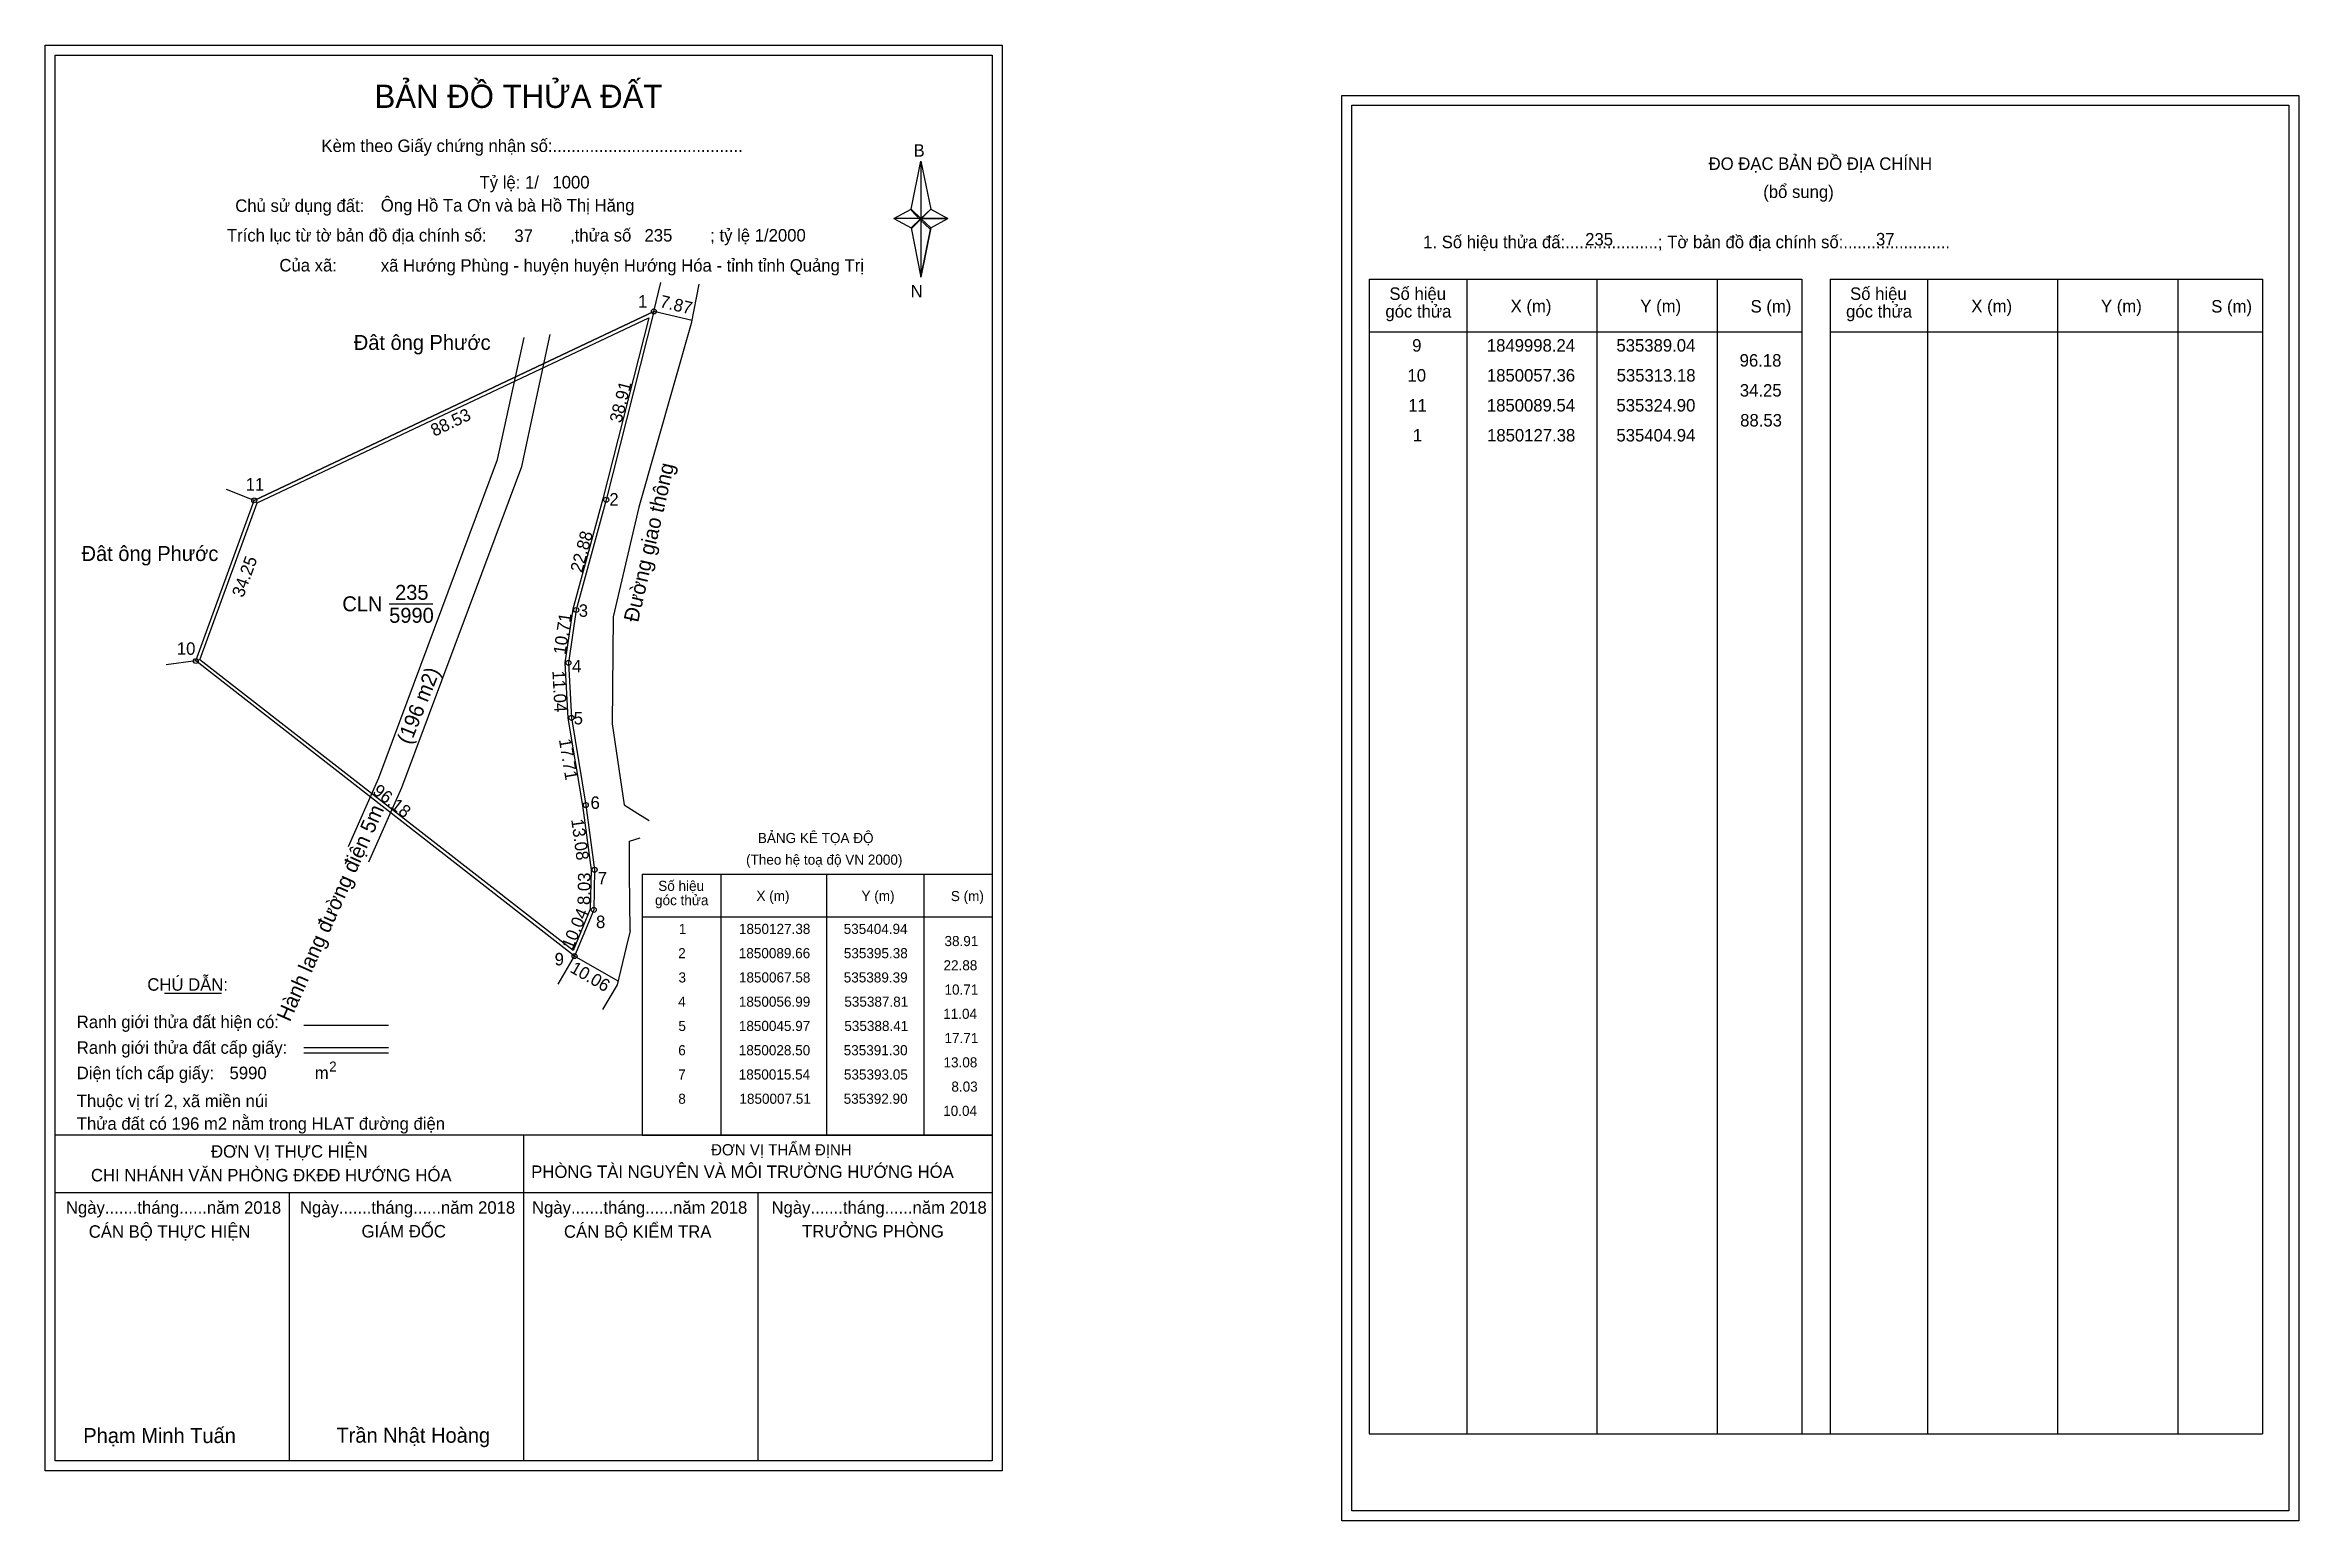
# Model space of a CAD drawing. Extents: x 535283 to 535734, y 1849885 to 1850181.
import ezdxf

# ---------------------------------------------------------------- set-up
doc = ezdxf.new("R2010")
doc.units = 0
for name, color, linetype in [('Level 1', 7, 'Continuous'), ('Level 10', 7, 'Continuous'), ('Level 11', 7, 'Continuous'), ('Level 13', 7, 'Continuous'), ('Level 23', 7, 'Continuous'), ('Level 27', 7, 'Continuous'), ('Level 3', 7, 'Continuous'), ('Level 36', 7, 'Continuous'), ('Level 49', 7, 'Continuous'), ('Level 5', 7, 'Continuous'), ('Level 53', 7, 'Continuous'), ('Level 55', 7, 'Continuous'), ('Level 59', 7, 'Continuous'), ('Level 6', 7, 'Continuous'), ('Level 63', 7, 'Continuous'), ('Level 9', 7, 'Continuous')]:
    doc.layers.add(name, color=color, linetype=linetype)

msp = doc.modelspace()

# ---------------------------------------------------------------- linework, layer by layer
at = {"layer": 'Level 1'}
for p, q in [((535285, 1850178.74), (535285, 1850178.74)), ((535544.68, 1850168.67), (535544.68, 1850168.67)), ((535456.43, 1850147.86), (535458.39, 1850157.5)), ((535458.39, 1850157.5), (535458.39, 1850145.97)), ((535458.39, 1850157.5), (535460.36, 1850147.86)), ((535452.98, 1850145.97), (535456.43, 1850147.86)), ((535456.43, 1850147.86), (535458.39, 1850145.97)), ((535458.25, 1850145.75), (535456.43, 1850147.64)), ((535460.21, 1850147.64), (535458.25, 1850145.75)), ((535458.25, 1850145.75), (535460.21, 1850147.64)), ((535460.36, 1850147.86), (535458.39, 1850145.97)), ((535458.39, 1850145.97), (535456.43, 1850144.13)), ((535458.25, 1850145.75), (535456.43, 1850143.91)), ((535456.43, 1850143.91), (535458.25, 1850145.75)), ((535456.43, 1850144.13), (535458.39, 1850134.27)), ((535460.21, 1850143.91), (535458.25, 1850145.75)), ((535458.39, 1850145.97), (535458.39, 1850134.27)), ((535458.39, 1850145.97), (535463.81, 1850145.97)), ((535458.39, 1850145.97), (535460.36, 1850144.13)), ((535460.36, 1850144.13), (535458.39, 1850134.27)), ((535460.36, 1850144.13), (535463.81, 1850145.97)), ((535548.21, 1850133.82), (535634.81, 1850133.82)), ((535567.8, 1849902.55), (535567.8, 1850133.82)), ((535593.87, 1849902.55), (535593.87, 1850133.82)), ((535617.85, 1850133.82), (535617.85, 1849902.55)), ((535634.81, 1850133.82), (535634.81, 1849902.55)), ((535640.47, 1850133.82), (535727.07, 1850133.82)), ((535660.06, 1849902.55), (535660.06, 1850133.82)), ((535686.13, 1849902.55), (535686.13, 1850133.82)), ((535710.1, 1850133.82), (535710.1, 1849902.55)), ((535727.07, 1850133.82), (535727.07, 1849902.55)), ((535548.21, 1850123.29), (535634.81, 1850123.29)), ((535640.47, 1850123.29), (535727.07, 1850123.29)), ((535402.55, 1850014.65), (535472.7, 1850014.65)), ((535418.42, 1849962.39), (535418.42, 1850014.65)), ((535439.54, 1849962.39), (535439.54, 1850014.65)), ((535458.96, 1850014.65), (535458.96, 1849962.39)), ((535402.55, 1850006.12), (535472.7, 1850006.12)), ((535306.92, 1849990.8), (535318.32, 1849990.8)), ((535334.79, 1849984.4), (535351.8, 1849984.4)), ((535334.79, 1849979.95), (535351.8, 1849979.95)), ((535334.79, 1849978.86), (535351.8, 1849978.86)), ((535391.83, 1849962.39), (535285, 1849962.39)), ((535472.7, 1849962.39), (535378.34, 1849962.39)), ((535378.85, 1849897.16), (535378.85, 1849962.39)), ((535402.55, 1849962.38), (535472.7, 1849962.38)), ((535472.7, 1849950.84), (535285, 1849950.84)), ((535331.93, 1849897.16), (535331.93, 1849950.84)), ((535425.78, 1849897.16), (535425.78, 1849950.84)), ((535548.21, 1849902.55), (535727.07, 1849902.55)), ((535472.7, 1849897.16), (535472.7, 1849897.16)), ((535732.38, 1849887.1), (535732.38, 1849887.1))]:
    msp.add_line(p, q, dxfattribs=at)
for points in [[(535456.43, 1850147.86), (535458.39, 1850157.5), (535458.39, 1850145.97)], [(535458.39, 1850145.97), (535460.36, 1850147.86), (535463.81, 1850145.97)], [(535452.98, 1850145.97), (535456.43, 1850144.13), (535458.39, 1850145.97)], [(535458.39, 1850145.97), (535458.39, 1850134.27), (535460.36, 1850144.13)]]:
    msp.add_lwpolyline(points, close=True, dxfattribs=at)
at = {"layer": 'Level 10'}
for p, q in [((535404.94, 1850127.38), (535324.9, 1850089.54)), ((535388.41, 1850045.97), (535391.3, 1850028.5))]:
    msp.add_line(p, q, dxfattribs=at)
for points in [[(535389.04, 1849998.24), (535313.18, 1850057.36), (535324.9, 1850089.54), (535404.94, 1850127.38), (535395.38, 1850089.66), (535389.39, 1850067.58), (535387.81, 1850056.99), (535388.41, 1850045.97), (535391.3, 1850028.5), (535393.05, 1850015.54), (535392.9, 1850007.51)], [(535388.75, 1849999.36), (535314.01, 1850057.6), (535325.46, 1850089.03), (535403.9, 1850126.11), (535394.7, 1850089.84), (535388.7, 1850067.72), (535387.11, 1850057.02), (535387.71, 1850045.89), (535390.61, 1850028.4), (535392.35, 1850015.5), (535392.2, 1850007.66)]]:
    msp.add_lwpolyline(points, close=True, dxfattribs=at)
at = {"layer": 'Level 11'}
for centre in [(535404.94, 1850127.38), (535324.9, 1850089.54), (535395.38, 1850089.66), (535389.39, 1850067.58), (535313.18, 1850057.36), (535387.81, 1850056.99), (535388.41, 1850045.97), (535391.3, 1850028.5), (535393.05, 1850015.54), (535392.9, 1850007.51), (535389.04, 1849998.24), (535389.04, 1849998.24)]:
    msp.add_circle(centre, 0.5, dxfattribs=at)
at = {"layer": 'Level 23'}
for p, q in [((535400.15, 1850003.29), (535399.37, 1850000)), ((535399.37, 1850000), (535397.59, 1849992.52))]:
    msp.add_line(p, q, dxfattribs=at)
for points in [[(535413.95, 1850132.84), (535412.42, 1850124.95), (535401.9, 1850088.2), (535396.79, 1850066.19), (535396.59, 1850044.8), (535398.96, 1850028.53), (535401.7, 1850026.78), (535403.97, 1850025.44)], [(535400.15, 1850003.29), (535400.07, 1850014.81), (535400.05, 1850021.24), (535402.17, 1850021.93)], [(535385.79, 1849992.6), (535389.04, 1849998.24)], [(535397.59, 1849992.52), (535394.65, 1849987.54)]]:
    msp.add_lwpolyline(points, dxfattribs=at)
at = {"layer": 'Level 27'}
for p, q in [((535404.94, 1850127.38), (535406.34, 1850133.21)), ((535324.9, 1850089.54), (535319.32, 1850091.74)), ((535313.18, 1850057.36), (535307.23, 1850056.57))]:
    msp.add_line(p, q, dxfattribs=at)
at = {"layer": 'Level 3'}
for p, q in [((535548.21, 1850133.82), (535548.21, 1849902.55)), ((535640.47, 1850133.82), (535640.47, 1849902.55)), ((535402.55, 1850014.65), (535402.55, 1849962.39))]:
    msp.add_line(p, q, dxfattribs=at)
at = {"layer": 'Level 5'}
for p, q in [((535412.59, 1850125.54), (535404.94, 1850127.38)), ((535397.75, 1849993.21), (535389.04, 1849998.24))]:
    msp.add_line(p, q, dxfattribs=at)
at = {"layer": 'Level 59'}
for points in [[(535343.74, 1850020.19), (535349.82, 1850033.93), (535373.63, 1850097.75), (535378.92, 1850122.17)], [(535347.86, 1850017.14), (535354.46, 1850032.05), (535378.45, 1850096.33), (535384.17, 1850122.78)]]:
    msp.add_lwpolyline(points, dxfattribs=at)
at = {"layer": 'Level 63'}
for points in [[(535283, 1850180.74), (535474.7, 1850180.74), (535474.7, 1849895.16), (535283, 1849895.16)], [(535285, 1850178.74), (535472.7, 1850178.74), (535472.7, 1849897.16), (535285, 1849897.16)], [(535542.68, 1850170.67), (535734.38, 1850170.67), (535734.38, 1849885.1), (535542.68, 1849885.1)], [(535544.68, 1850168.67), (535732.38, 1850168.67), (535732.38, 1849887.1), (535544.68, 1849887.1)]]:
    msp.add_lwpolyline(points, close=True, dxfattribs=at)
at = {"layer": 'Level 9'}
msp.add_line((535351.92, 1850068.81), (535360.63, 1850068.81), dxfattribs=at)

# ---------------------------------------------------------------- texts
at = {"layer": 'Level 1'}
for s, height, p in [('BẢN ĐỒ THỬA ĐẤT', 4.6657, (535348.97, 1850168.15)), ('Kèm theo Giấy chứng nhận số:.........................................', 2.5, (535338.35, 1850159.32)), ('B', 2.5, (535456.94, 1850158.38)), ('ĐO ĐẠC BẢN ĐỒ ĐỊA CHÍNH', 2.5, (535616.16, 1850155.73)), ('(bổ sung)', 2.5, (535627.1, 1850150.11)), ('Chủ sử dụng đất:', 2.5, (535321.09, 1850147.32)), ('Trích lục từ tờ bản đồ địa chính số:                  ,thửa số                 ; tỷ lệ 1/2000', 2.5, (535319.42, 1850141.39)), ('1. Số hiệu thửa đấ:....................; Tờ bản đồ địa chính số:.......................', 2.5, (535558.99, 1850140.05)), ('Của xã:', 2.5, (535329.93, 1850135.39)), ('N', 2.5, (535456.34, 1850130.21)), ('góc thửa', 2.5, (535551.43, 1850126.16)), ('Số hiệu', 2.5, (535552.23, 1850129.69)), ('X (m)', 2.5, (535576.51, 1850127.21)), ('Y (m)', 2.5, (535602.49, 1850127.21)), ('S (m)', 2.5, (535624.56, 1850127.16)), ('góc thửa', 2.5, (535643.69, 1850126.16)), ('Số hiệu', 2.5, (535644.49, 1850129.69)), ('X (m)', 2.5, (535668.77, 1850127.21)), ('Y (m)', 2.5, (535694.74, 1850127.21)), ('S (m)', 2.5, (535716.82, 1850127.16)), ('BẢNG KÊ TỌA ĐỘ', 2.025, (535425.75, 1850020.89)), ('(Theo hệ toạ độ VN 2000)', 2.025, (535423.39, 1850016.55)), ('Số hiệu', 2.025, (535405.8, 1850011.3)), ('X (m)', 2.025, (535425.47, 1850009.3)), ('Y (m)', 2.025, (535446.51, 1850009.3)), ('S (m)', 2.025, (535464.4, 1850009.26)), ('góc thửa', 2.025, (535405.16, 1850008.44)), ('CHÚ DẪN:', 2.5, (535303.48, 1849991.31)), ('Ranh giới thửa đất hiện có:', 2.5, (535289.35, 1849983.81)), ('Ranh giới thửa đất cấp giấy:', 2.5, (535289.35, 1849978.67)), ('Diện tích cấp giấy:', 2.5, (535289.35, 1849973.59)), ('m', 2.5, (535337.01, 1849973.61)), ('2', 2, (535339.9, 1849975.12)), ('Thuộc vị trí 2, xã miền núi', 2.5, (535289.35, 1849967.99)), ('Thửa đất có 196 m2 nằm trong HLAT đường điện', 2.5, (535289.35, 1849963.45)), ('ĐƠN VỊ THỰC HIỆN', 2.5, (535316.24, 1849957.87)), ('PHÒNG TÀI NGUYÊN VÀ MÔI TRƯỜNG HƯỚNG HÓA', 2.5, (535380.36, 1849953.8)), ('ĐƠN VỊ THẨM ĐỊNH', 2.25, (535416.39, 1849958.32)), ('CHI NHÁNH VĂN PHÒNG ĐKĐĐ HƯỚNG HÓA', 2.5, (535292.19, 1849953.11)), ('Ngày.......tháng......năm 2018', 2.5, (535287.17, 1849946.63)), ('Ngày.......tháng......năm 2018', 2.5, (535334.04, 1849946.63)), ('Ngày.......tháng......năm 2018', 2.5, (535380.52, 1849946.63)), ('Ngày.......tháng......năm 2018', 2.5, (535428.48, 1849946.63)), ('CÁN BỘ THỰC HIỆN', 2.5, (535291.75, 1849941.82)), ('GIÁM ĐỐC', 2.5, (535346.38, 1849941.88)), ('CÁN BỘ KIỂM TRA', 2.5, (535386.92, 1849941.82)), ('TRƯỞNG PHÒNG', 2.5, (535434.61, 1849941.88)), ('Phạm Minh Tuấn', 3, (535290.66, 1849900.7)), ('Trần Nhật Hoàng', 3, (535341.35, 1849900.76))]:
    msp.add_text(s, height=height, dxfattribs=at).set_placement(p)
at = {"layer": 'Level 11'}
msp.add_text('Tỷ lệ: 1/', height=2.5, dxfattribs=at).set_placement((535370.01, 1850152))
at = {"layer": 'Level 13'}
for s, p in [('CLN', (535342.53, 1850067.31)), ('235', (535353.1, 1850069.61)), ('5990', (535351.92, 1850065.01))]:
    msp.add_text(s, height=3, dxfattribs=at).set_placement(p)
at = {"layer": 'Level 36'}
for p in [(535344.83, 1850119.67), (535290.31, 1850077.39)]:
    msp.add_text('Đât ông Phước', height=3, dxfattribs=at).set_placement(p)
msp.add_text('Đường giao thông', height=3, rotation=77.0677, dxfattribs=at).set_placement((535401.76, 1850064.96))
at = {"layer": 'Level 49'}
for s, rotation, p in [('38.91', 75.7781, (535398.42, 1850104.91)), ('88.53', 25.3031, (535360.96, 1850102.26)), ('22.88', 74.8218, (535390.55, 1850074.92)), ('34.25', 69.9883, (535322.69, 1850069.93)), ('10.71', 81.5142, (535387.23, 1850058.52)), ('11.04', 273.1165, (535384.59, 1850055.39)), ('17.71', 279.3932, (535385.89, 1850041.61)), ('96.18', 322.0696, (535348.41, 1850030.92)), ('13.08', 277.6902, (535388.36, 1850025.59)), ('8.03', 88.9298, (535392.12, 1850008.46)), ('10.04', 67.3933, (535388.66, 1849999.41))]:
    msp.add_text(s, height=2.5, rotation=rotation, dxfattribs=at).set_placement(p)
at = {"layer": 'Level 5'}
for s, height, rotation, p in [('7.87', 2.5, 346.5072, (535405.96, 1850128.28)), ('(196 m2)', 3, 68.1147, (535356.16, 1850040.45)), ('Hành lang đường điện 5m', 3, 66.1147, (535332.01, 1849984.93)), ('10.06', 2.5, 330.0021, (535387.95, 1849995.16))]:
    msp.add_text(s, height=height, rotation=rotation, dxfattribs=at).set_placement(p)
at = {"layer": 'Level 53'}
for s, height, p in [('9', 2.5, (535556.79, 1850119.33)), ('1849998.24', 2.5, (535571.75, 1850119.33)), ('535389.04', 2.5, (535597.7, 1850119.33)), ('10', 2.5, (535555.85, 1850113.33)), ('1850057.36', 2.5, (535571.76, 1850113.33)), ('535313.18', 2.5, (535597.74, 1850113.33)), ('96.18', 2.5, (535622.38, 1850116.33)), ('34.25', 2.5, (535622.41, 1850110.33)), ('11', 2.5, (535556.01, 1850107.33)), ('1850089.54', 2.5, (535571.75, 1850107.33)), ('535324.90', 2.5, (535597.7, 1850107.33)), ('88.53', 2.5, (535622.48, 1850104.33)), ('1', 2.5, (535556.93, 1850101.33)), ('1850127.38', 2.5, (535571.79, 1850101.33)), ('535404.94', 2.5, (535597.7, 1850101.33)), ('1', 2.02, (535409.92, 1850002.68)), ('1850127.38', 2.025, (535421.96, 1850002.68)), ('535404.94', 2.025, (535442.94, 1850002.68)), ('38.91', 2.025, (535463.13, 1850000.25)), ('2', 2.02, (535409.8, 1849997.82)), ('1850089.66', 2.025, (535421.93, 1849997.82)), ('535395.38', 2.025, (535442.97, 1849997.82)), ('3', 2.02, (535409.86, 1849992.96)), ('1850067.58', 2.025, (535421.96, 1849992.96)), ('535389.39', 2.025, (535442.95, 1849992.96)), ('22.88', 2.025, (535462.93, 1849995.39)), ('4', 2.02, (535409.79, 1849988.1)), ('1850056.99', 2.025, (535421.94, 1849988.1)), ('535387.81', 2.025, (535443.07, 1849988.1)), ('10.71', 2.025, (535463.13, 1849990.53)), ('5', 2.02, (535409.84, 1849983.24)), ('1850045.97', 2.025, (535421.94, 1849983.24)), ('535388.41', 2.025, (535443.07, 1849983.24)), ('11.04', 2.025, (535462.87, 1849985.67)), ('6', 2.02, (535409.8, 1849978.38)), ('1850028.50', 2.025, (535421.93, 1849978.38)), ('535391.30', 2.025, (535442.94, 1849978.38)), ('17.71', 2.025, (535463.13, 1849980.81)), ('7', 2.02, (535409.81, 1849973.52)), ('1850015.54', 2.025, (535421.92, 1849973.52)), ('535393.05', 2.025, (535442.99, 1849973.52)), ('13.08', 2.025, (535462.93, 1849975.95)), ('8', 2.02, (535409.82, 1849968.66)), ('1850007.51', 2.025, (535422.06, 1849968.66)), ('535392.90', 2.025, (535442.94, 1849968.66)), ('8.03', 2.025, (535464.51, 1849971.09)), ('10.04', 2.025, (535462.87, 1849966.23))]:
    msp.add_text(s, height=height, dxfattribs=at).set_placement(p)
at = {"layer": 'Level 55'}
for s, height, p in [('1', 0.4, (535404.83, 1850127.38)), ('0', 0.11, (535404.9, 1850127.27)), ('0', 0.11, (535404.9, 1850127.27)), ('11', 0.4, (535324.64, 1850089.54)), ('0', 0.11, (535324.86, 1850089.43)), ('0', 0.11, (535324.86, 1850089.43)), ('0', 0.11, (535324.86, 1850089.43)), ('2', 0.4, (535395.24, 1850089.66)), ('3', 0.4, (535389.27, 1850067.58)), ('10', 0.4, (535312.9, 1850057.36)), ('0', 0.11, (535313.14, 1850057.25)), ('0', 0.11, (535313.14, 1850057.25)), ('0', 0.11, (535313.14, 1850057.25)), ('4', 0.4, (535387.67, 1850056.99)), ('5', 0.4, (535388.28, 1850045.97)), ('6', 0.4, (535391.16, 1850028.5)), ('7', 0.4, (535392.92, 1850015.54)), ('8', 0.4, (535392.77, 1850007.51)), ('9', 0.4, (535388.9, 1849998.24)), ('0', 0.11, (535389, 1849998.13)), ('0', 0.11, (535389, 1849998.13))]:
    msp.add_text(s, height=height, dxfattribs=at).set_placement(p)
at = {"layer": 'Level 6'}
for s, p in [('1000', (535384.61, 1850152.02)), ('Ông Hồ Ta Ơn và bà Hồ Thị Hăng', (535350.23, 1850147.39)), ('37', (535376.99, 1850141.3)), ('235', (535403.05, 1850141.38)), ('235', (535591.44, 1850140.59)), ('37', (535649.68, 1850140.61)), ('xã Hướng Phùng - huyện huyện Hướng Hóa - tỉnh tỉnh Quảng Trị', (535350.24, 1850135.35)), ('5990', (535319.94, 1849973.6))]:
    msp.add_text(s, height=2.5, dxfattribs=at).set_placement(p)
at = {"layer": 'Level 9'}
for s, p in [('1', (535401.76, 1850128.15)), ('11', (535323.17, 1850091.49)), ('2', (535396.01, 1850088.49)), ('3', (535389.88, 1850066.21)), ('10', (535309.39, 1850058.6)), ('4', (535388.54, 1850055.07)), ('5', (535388.86, 1850044.66)), ('6', (535392.24, 1850027.73)), ('7', (535393.69, 1850012.62)), ('8', (535393.34, 1850003.86)), ('9', (535385.05, 1849996.38))]:
    msp.add_text(s, height=2.5, dxfattribs=at).set_placement(p)

doc.saveas('drawing.dxf')
